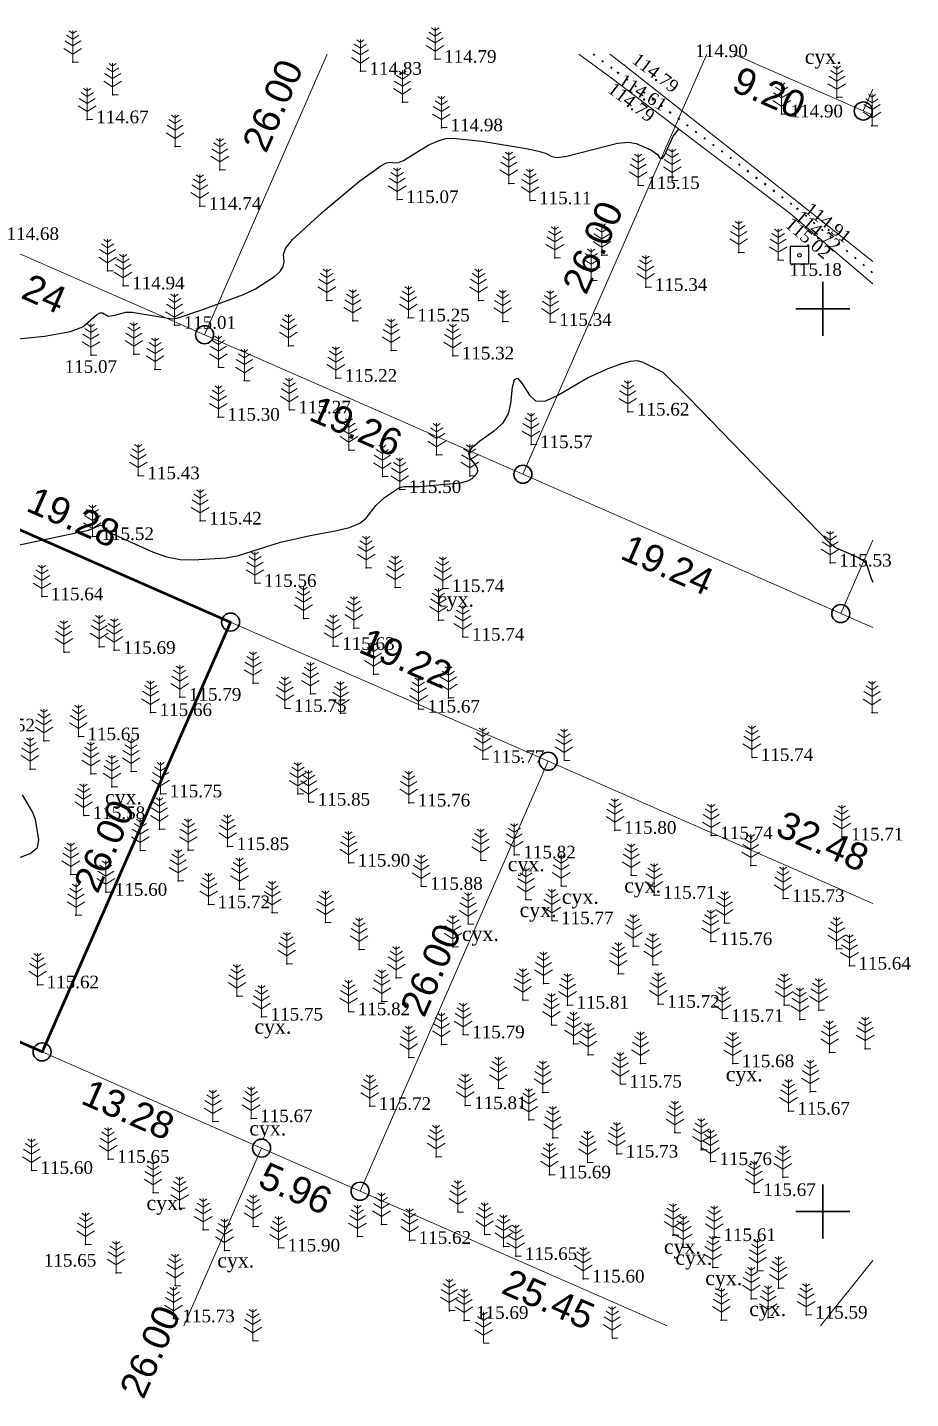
# Model space of a CAD drawing. Header units: millimetres. Extents: x 5405515.5 to 5405604.9, y 5524989.6 to 5525065.6.
# Drawn here: x 5405555.9 to 5405604.9, y 5524989.6 to 5525065.6 of the extents above; entities that cross this region are included whole.
import ezdxf
from ezdxf.enums import TextEntityAlignment as Align

# ---------------------------------------------------------------- set-up
doc = ezdxf.new("R2010")
doc.units = ezdxf.units.MM
doc.linetypes.add('HIDDEN', pattern=[0.5, 0, -0.5])
for name, color, linetype, lineweight in [('11900000', 1, 'Continuous', 30), ('рельеф', 7, 'Continuous', 0), ('ТОЧКИ', 7, 'Continuous', 30)]:
    doc.layers.add(name, color=color, linetype=linetype, lineweight=lineweight)
for name, color, linetype in [('SC007', 7, 'Continuous'), ('горизонтали', 42, 'Continuous'), ('Ділянки_Межі', 10, 'Continuous'), ('надписи', 7, 'Continuous'), ('отметки', 7, 'Continuous'), ('промеры', 185, 'Continuous'), ('Растительность', 7, 'Continuous')]:
    doc.layers.add(name, color=color, linetype=linetype)
doc.styles.get("Standard").update_dxf_attribs({"font": 'arial.ttf'})
doc.styles.add('times', font='times.ttf')
doc.linetypes.add('канава 0', pattern='A,0.9,0,["|",Standard,S=0.25,R=0,X=0,Y=0],0.1', length=1)

# ---------------------------------------------------------------- blocks, each defined once
blk = doc.blocks.new('SYMBOL902')
at = {"layer": 'SC007'}
blk.add_lwpolyline([(-1.25, -1.25), (-1.25, 1.25), (1.25, 1.25), (1.25, -1.25)], close=True, dxfattribs=at)
blk.add_circle((0, 0), 0.25, dxfattribs=at)
blk = doc.blocks.new('A$C51FE15A3')
at = {"layer": 'Растительность', "color": 94, "lineweight": 0}
for points in [[(-0.201, 1.726), (0, 1.584), (0.201, 1.726)], [(0, 1.75), (0, 0), (0.319, 0)], [(-0.447, 1.172), (0, 0.895), (0.447, 1.172)], [(-0.343, 1.489), (0, 1.267), (0.343, 1.489)], [(-0.493, 0.753), (0, 0.444), (0.493, 0.753)]]:
    blk.add_lwpolyline(points, dxfattribs=at)

msp = doc.modelspace()

# ---------------------------------------------------------------- linework, layer by layer
at = {"layer": '11900000', "color": 7}
for points in [[(5405600, 5525048.5, 0), (5405600, 5525051.5, 0)], [(5405600, 5525048.5, 0), (5405600, 5525051.5, 0)], [(5405598.5, 5525050, 0), (5405601.5, 5525050, 0)], [(5405598.5, 5525050, 0), (5405601.5, 5525050, 0)], [(5405600, 5524998.5, 0), (5405600, 5525001.5, 0)], [(5405600, 5524998.5, 0), (5405600, 5525001.5, 0)], [(5405598.5, 5525000, 0), (5405601.5, 5525000, 0)], [(5405598.5, 5525000, 0), (5405601.5, 5525000, 0)]]:
    msp.add_polyline3d(points, dxfattribs=at)
at = {"layer": 'горизонтали', "color": 32}
for points in [[(5405554.647, 5525048.262, 115), (5405556.857, 5525048.492, 115), (5405558.307, 5525048.742, 115), (5405558.997, 5525049.012, 115), (5405559.737, 5525049.672, 115), (5405559.947, 5525049.782, 115), (5405560.087, 5525049.772, 115), (5405560.387, 5525049.602, 115), (5405560.757, 5525049.652, 115), (5405561.367, 5525049.812, 115), (5405561.717, 5525049.812, 115), (5405563.937, 5525049.452, 115), (5405564.217, 5525049.492, 115), (5405565.587, 5525049.942, 115), (5405567.887, 5525050.792, 115), (5405568.557, 5525051.102, 115), (5405569.607, 5525051.792, 115), (5405569.917, 5525052.062, 115), (5405570.097, 5525052.342, 115), (5405570.147, 5525052.612, 115), (5405570.117, 5525053.012, 115), (5405570.227, 5525053.352, 115), (5405570.607, 5525053.842, 115), (5405572.427, 5525055.492, 115), (5405574.327, 5525057.082, 115), (5405575.497, 5525057.922, 115), (5405575.827, 5525058.092, 115), (5405576.037, 5525058.122, 115), (5405576.277, 5525058.082, 115), (5405576.477, 5525058.102, 115), (5405576.767, 5525058.212, 115), (5405578.137, 5525059.062, 115), (5405578.737, 5525059.332, 115), (5405579.107, 5525059.432, 115), (5405579.497, 5525059.462, 115), (5405581.107, 5525059.282, 115), (5405583.677, 5525058.862, 115), (5405584.317, 5525058.722, 115), (5405584.667, 5525058.602, 115), (5405584.977, 5525058.442, 115), (5405585.287, 5525058.382, 115), (5405585.817, 5525058.452, 115), (5405588.627, 5525059.182, 115), (5405589.227, 5525059.232, 115), (5405589.657, 5525059.152, 115), (5405590.477, 5525058.802, 115), (5405590.837, 5525058.542, 115), (5405590.977, 5525058.352, 115), (5405591.097, 5525058.322, 115), (5405591.237, 5525058.492, 115), (5405591.717, 5525059.562, 115), (5405592.014, 5525059.96, 113.39)], [(5405554.767, 5525036.782, 115.5), (5405559.307, 5525037.742, 115.5), (5405559.967, 5525038.012, 115.5), (5405560.087, 5525037.982, 115.5), (5405560.597, 5525037.562, 115.5), (5405562.857, 5525036.542, 115.5), (5405563.627, 5525036.272, 115.5), (5405564.377, 5525036.122, 115.5), (5405565.117, 5525036.092, 115.5), (5405566.927, 5525036.202, 115.5), (5405567.617, 5525036.332, 115.5), (5405569.937, 5525037.072, 115.5), (5405571.597, 5525037.452, 115.5), (5405572.977, 5525037.702, 115.5), (5405573.777, 5525037.892, 115.5), (5405574.347, 5525038.132, 115.5), (5405574.687, 5525038.402, 115.5), (5405575.237, 5525039.112, 115.5), (5405575.707, 5525039.542, 115.5), (5405576.547, 5525040.102, 115.5), (5405576.797, 5525040.162, 115.5), (5405577.647, 5525040.162, 115.5), (5405579.907, 5525040.372, 115.5), (5405580.327, 5525040.482, 115.5), (5405580.567, 5525040.612, 115.5), (5405580.797, 5525040.832, 115.5), (5405580.887, 5525040.992, 115.5), (5405580.867, 5525041.182, 115.5), (5405580.737, 5525041.402, 115.5), (5405580.447, 5525041.742, 115.5), (5405580.387, 5525042.002, 115.5), (5405580.567, 5525042.312, 115.5), (5405580.987, 5525042.682, 115.5), (5405581.807, 5525043.262, 115.5), (5405582.277, 5525043.692, 115.5), (5405582.577, 5525044.192, 115.5), (5405582.717, 5525044.752, 115.5), (5405582.807, 5525045.662, 115.5), (5405582.907, 5525046.082, 115.5), (5405583.077, 5525046.162, 115.5), (5405583.317, 5525045.892, 115.5), (5405583.737, 5525045.212, 115.5), (5405584.087, 5525044.912, 115.5), (5405584.587, 5525044.892, 115.5), (5405585.217, 5525045.172, 115.5), (5405586.957, 5525046.172, 115.5), (5405588.107, 5525046.702, 115.5), (5405588.867, 5525046.982, 115.5), (5405589.337, 5525047.112, 115.5), (5405589.717, 5525047.142, 115.5), (5405590.027, 5525047.052, 115.5), (5405591.137, 5525046.492, 115.5), (5405592.597, 5525045.062, 115.5), (5405600.367, 5525037.042, 115.5), (5405600.747, 5525036.762, 115.5), (5405601.977, 5525036.232, 115.5), (5405602.227, 5525036.082, 115.5), (5405602.417, 5525035.852, 115.5), (5405602.677, 5525035.062, 115.5), (5405602.777, 5525034.857, 115.5)], [(5405555.377, 5525019.582, 115.5), (5405556.077, 5525019.832, 115.5), (5405556.467, 5525020.172, 115.5), (5405556.557, 5525020.592, 115.5), (5405556.357, 5525021.722, 115.5), (5405556.207, 5525022.142, 115.5), (5405555.647, 5525023.082, 115.5)]]:
    msp.add_polyline3d(points, dxfattribs=at)
at = {"layer": 'Ділянки_Межі', "lineweight": 0}
for points in [[(5405572.537, 5525064.104), (5405565.733, 5525048.564), (5405548.11, 5525056.279)], [(5405593.581, 5525064.104), (5405583.377, 5525040.839), (5405565.733, 5525048.564)], [(5405565.733, 5525048.564), (5405572.537, 5525064.104)], [(5405583.377, 5525040.839), (5405593.581, 5525064.104)], [(5405602.777, 5525062.178), (5405602.244, 5525060.961), (5405595.065, 5525064.104)], [(5405595.065, 5525064.104), (5405602.244, 5525060.961), (5405602.777, 5525060.728)], [(5405602.244, 5525060.961), (5405602.777, 5525062.178)], [(5405602.777, 5525060.728), (5405602.244, 5525060.961)], [(5405602.777, 5525037.183), (5405601, 5525033.124), (5405583.377, 5525040.839)], [(5405601, 5525033.124), (5405602.777, 5525037.183)], [(5405602.777, 5525032.346), (5405601, 5525033.124)], [(5405574.353, 5525001.124), (5405584.781, 5525024.941), (5405602.777, 5525017.063)], [(5405543.575, 5524993.672), (5405551.263, 5525011.233), (5405556.73, 5525008.84), (5405568.897, 5525003.513), (5405564.588, 5524993.672)], [(5405564.588, 5524993.672), (5405568.897, 5525003.513), (5405574.353, 5525001.124), (5405591.375, 5524993.672)], [(5405591.375, 5524993.672), (5405574.353, 5525001.124)], [(5405602.777, 5524997.278), (5405599.881, 5524993.672)]]:
    msp.add_lwpolyline(points, dxfattribs=at)
at = {"layer": 'Ділянки_Межі', "lineweight": 50}
msp.add_lwpolyline([(5405539.087, 5525016.564), (5405549.514, 5525040.382), (5405567.174, 5525032.65), (5405556.73, 5525008.84), (5405551.263, 5525011.233)], close=True, dxfattribs=at)
at = {"layer": 'Ділянки_Межі', "lineweight": 0}
msp.add_lwpolyline([(5405556.73, 5525008.84), (5405567.174, 5525032.65), (5405584.781, 5525024.941), (5405574.353, 5525001.124), (5405568.897, 5525003.513)], close=True, dxfattribs=at)
at = {"layer": 'отметки', "color": 7}
for p in [(5405578.513, 5525063.834, 114.794), (5405558.43, 5525063.665, 114.585), (5405574.373, 5525063.168, 114.825), (5405588.63, 5525063.085, 114.605), (5405589.003, 5525063.494, 114.789), (5405588.264, 5525062.797, 114.789), (5405560.644, 5525061.857, 114.596), (5405600.781, 5525061.715, 114.781), (5405576.704, 5525061.446, 114.872), (5405597.713, 5525060.808, 114.904), (5405559.229, 5525060.485, 114.67), (5405578.865, 5525060.036, 114.981), (5405602.728, 5525060.13, 114.77), (5405564.107, 5525058.997, 114.785), (5405566.578, 5525057.697, 114.815), (5405591.658, 5525057.112, 115.084), (5405582.596, 5525056.947, 115.096), (5405589.771, 5525056.843, 115.154), (5405565.476, 5525055.692, 114.743), (5405576.406, 5525056.062, 115.074), (5405583.774, 5525055.995, 115.106), (5405598.564, 5525055.539, 114.723), (5405598.683, 5525055.867, 114.912), (5405598.195, 5525055.284, 115.018), (5405585.147, 5525052.819, 115.298), (5405587.755, 5525052.98, 115.244), (5405595.338, 5525053.115, 115.16), (5405597.527, 5525052.713, 115.137), (5405560.358, 5525052.108, 114.939), (5405561.223, 5525051.284, 114.945), (5405587.175, 5525051.585, 115.32), (5405590.196, 5525051.196, 115.338), (5405572.515, 5525050.471, 115.128), (5405580.916, 5525050.469, 115.288), (5405577.027, 5525049.505, 115.253), (5405564.074, 5525049.095, 115.013), (5405573.948, 5525049.334, 115.238), (5405582.266, 5525049.305, 115.452), (5405584.897, 5525049.257, 115.337), (5405570.384, 5525047.952, 115.165), (5405559.443, 5525047.433, 115.067), (5405561.819, 5525047.49, 115.094), (5405576.078, 5525047.692, 115.292), (5405579.49, 5525047.401, 115.315), (5405562.986, 5525046.635, 115.096), (5405566.499, 5525046.764, 115.088), (5405567.938, 5525046.023, 115.163), (5405573.005, 5525046.164, 115.225), (5405570.435, 5525044.406, 115.266), (5405589.2, 5525044.292, 115.623), (5405566.497, 5525044.008, 115.301), (5405573.742, 5525042.177, 115.383), (5405578.599, 5525041.923, 115.469), (5405583.829, 5525042.487, 115.571), (5405562.064, 5525040.762, 115.43), (5405575.589, 5525040.721, 115.474), (5405580.43, 5525040.753, 115.485), (5405576.556, 5525039.999, 115.503), (5405565.494, 5525038.254, 115.416), (5405559.522, 5525037.395, 115.517), (5405600.413, 5525035.929, 115.529), (5405574.696, 5525035.659, 115.564), (5405568.533, 5525034.804, 115.556), (5405576.301, 5525034.57, 115.575), (5405578.942, 5525034.517, 115.738), (5405556.718, 5525034.059, 115.644), (5405571.226, 5525032.855, 115.599), (5405578.707, 5525032.762, 115.65), (5405574.007, 5525032.318, 115.539), (5405559.89, 5525031.278, 115.667), (5405572.863, 5525031.311, 115.632), (5405580.056, 5525031.825, 115.742), (5405557.946, 5525030.985, 115.634), (5405560.725, 5525031.093, 115.687), (5405575.105, 5525029.761, 115.629), (5405568.436, 5525029.274, 115.75), (5405564.367, 5525028.496, 115.786), (5405571.601, 5525028.67, 115.668), (5405579.256, 5525028.455, 115.709), (5405562.744, 5525027.647, 115.664), (5405570.196, 5525027.873, 115.748), (5405573.272, 5525027.604, 115.729), (5405577.595, 5525027.836, 115.668), (5405602.73, 5525027.637, 115.692), (5405556.831, 5525026.066, 115.544), (5405558.743, 5525026.307, 115.65), (5405583.317, 5525025.105, 115.808), (5405596.102, 5525025.157, 115.737), (5405556.064, 5525024.505, 115.54), (5405561.663, 5525024.374, 115.647), (5405581.166, 5525025.054, 115.767), (5405559.429, 5525024.242, 115.597), (5405560.604, 5525023.517, 115.559), (5405563.3, 5525023.144, 115.745), (5405570.913, 5525023.137, 115.838), (5405571.507, 5525022.685, 115.848), (5405577.05, 5525022.639, 115.758), (5405559.036, 5525021.939, 115.58), (5405563.231, 5525021.185, 115.711), (5405588.482, 5525021.123, 115.798), (5405593.819, 5525020.826, 115.736), (5405601.063, 5525020.754, 115.712), (5405562.177, 5525019.999, 115.757), (5405564.829, 5525020.008, 115.682), (5405567.012, 5525020.219, 115.855), (5405573.726, 5525019.31, 115.904), (5405581.043, 5525019.459, 115.776), (5405582.904, 5525019.758, 115.821), (5405596.007, 5525019.171, 115.837), (5405558.317, 5525018.673, 115.544), (5405564.273, 5525018.314, 115.672), (5405589.381, 5525018.623, 115.701), (5405560.26, 5525017.691, 115.598), (5405567.674, 5525017.856, 115.763), (5405577.745, 5525018.02, 115.884), (5405585.506, 5525018.035, 115.821), (5405590.65, 5525017.53, 115.713), (5405565.958, 5525017.003, 115.719), (5405583.55, 5525017.278, 115.785), (5405597.804, 5525017.346, 115.726), (5405558.607, 5525016.409, 115.552), (5405569.486, 5525016.556, 115.768), (5405572.43, 5525016.014, 115.831), (5405584.996, 5525016.115, 115.771), (5405594.553, 5525015.986, 115.71), (5405580.345, 5525015.927, 115.861), (5405574.305, 5525014.51, 115.843), (5405579.499, 5525014.661, 115.886), (5405589.5, 5525014.706, 115.797), (5405593.795, 5525014.958, 115.76), (5405600.769, 5525014.556, 115.639), (5405570.288, 5525013.722, 115.782), (5405576.361, 5525012.941, 115.859), (5405588.667, 5525013.16, 115.706), (5405590.579, 5525013.659, 115.748), (5405601.478, 5525013.602, 115.637), (5405556.48, 5525012.565, 115.621), (5405584.523, 5525012.639, 115.882), (5405567.536, 5525011.927, 115.684), (5405575.558, 5525011.645, 115.82), (5405583.368, 5525011.719, 115.813), (5405585.849, 5525011.438, 115.813), (5405590.88, 5525011.49, 115.721), (5405597.861, 5525011.431, 115.603), (5405568.895, 5525010.78, 115.747), (5405573.723, 5525011.074, 115.821), (5405594.427, 5525010.708, 115.709), (5405599.783, 5525011.161, 115.649), (5405584.964, 5525010.337, 115.802), (5405598.726, 5525010.64, 115.657), (5405578.864, 5525009.252, 115.798), (5405580.071, 5525009.798, 115.787), (5405586.186, 5525009.294, 115.831), (5405577.049, 5525008.531, 115.806), (5405586.991, 5525008.682, 115.846), (5405600.377, 5525008.811, 115.623), (5405602.351, 5525009.02, 115.563), (5405589.9, 5525008.208, 115.765), (5405595.011, 5525008.193, 115.684), (5405588.783, 5525007.064, 115.751), (5405582.019, 5525006.821, 115.833), (5405584.49, 5525006.59, 115.829), (5405599.31, 5525006.638, 115.662), (5405574.887, 5525005.829, 115.716), (5405580.177, 5525005.87, 115.805), (5405598.097, 5525005.567, 115.673), (5405566.197, 5525004.978, 115.678), (5405568.32, 5525005.149, 115.665), (5405583.71, 5525005.078, 115.804), (5405585.04, 5525004.078, 115.78), (5405591.81, 5525004.368, 115.759), (5405588.581, 5525003.191, 115.73), (5405593.267, 5525003.409, 115.775), (5405560.389, 5525002.901, 115.651), (5405578.572, 5525003.036, 115.704), (5405586.965, 5525002.711, 115.739), (5405593.779, 5525002.772, 115.761), (5405556.143, 5525002.283, 115.597), (5405584.85, 5525002.037, 115.695), (5405597.788, 5525001.906, 115.609), (5405562.879, 5525001.046, 115.708), (5405596.204, 5525001.058, 115.668), (5405564.348, 5525000.185, 115.724), (5405575.54, 5524999.277, 115.652), (5405579.768, 5524999.974, 115.666), (5405565.664, 5524998.985, 115.817), (5405568.433, 5524999.17, 115.747), (5405574.211, 5524998.616, 115.766), (5405581.265, 5524998.736, 115.687), (5405591.698, 5524998.69, 115.641), (5405593.995, 5524998.565, 115.605), (5405559.141, 5524998.181, 115.65), (5405566.837, 5524997.845, 115.808), (5405569.839, 5524997.986, 115.898), (5405577.102, 5524998.407, 115.624), (5405582.307, 5524998.06, 115.689), (5405592.265, 5524997.999, 115.662), (5405582.985, 5524997.518, 115.646), (5405560.831, 5524996.597, 115.694), (5405586.717, 5524996.271, 115.605), (5405593.906, 5524996.891, 115.554), (5405596.391, 5524996.714, 115.583), (5405564.101, 5524995.896, 115.733), (5405597.544, 5524995.748, 115.548), (5405596.037, 5524995.171, 115.513), (5405564.006, 5524994.065, 115.729), (5405579.304, 5524994.507, 115.669), (5405580.118, 5524993.964, 115.69), (5405594.375, 5524993.976, 115.562), (5405596.977, 5524994.128, 115.54), (5405599.078, 5524994.27, 115.587)]:
    msp.add_point(p, dxfattribs=at)
at = {"layer": 'рельеф', "color": 7, "linetype": 'канава 0'}
for points, elevation in [([(5405586.483, 5525064.104), (5405588.264, 5525062.797), (5405598.195, 5525055.284), (5405602.777, 5525051.386)], 113.39), ([(5405602.777, 5525052.632), (5405598.683, 5525055.867), (5405589, 5525063.5), (5405588.194, 5525064.104)], 113.66)]:
    msp.add_lwpolyline(points, dxfattribs=dict(at, elevation=elevation))
at = {"layer": 'рельеф', "color": 7, "linetype": 'HIDDEN', "lineweight": 40, "elevation": 113.4}
msp.add_lwpolyline([(5405587.267, 5525064.104), (5405588.62, 5525063.09), (5405598.56, 5525055.58), (5405602.777, 5525051.99)], dxfattribs=at)
at = {"layer": 'ТОЧКИ'}
for centre in [(5405602.244, 5525060.961, 107.24), (5405565.733, 5525048.564), (5405583.377, 5525040.839), (5405601, 5525033.124), (5405567.174, 5525032.65, 107.24), (5405584.781, 5525024.941), (5405556.73, 5525008.84, 107.24), (5405568.897, 5525003.513, 107.24), (5405574.353, 5525001.124, 107.24)]:
    msp.add_circle(centre, 0.5, dxfattribs=at)

# ---------------------------------------------------------------- block references
at = {"layer": 'отметки', "color": 7, "xscale": 0.400000000372529, "yscale": 0.400000000372529, "zscale": 0.400000000372529}
msp.add_blockref('SYMBOL902', (5405598.71, 5525052.97, 115.18), dxfattribs=at)
at = {"layer": 'Растительность', "color": 7}
for p in [(5405558.43, 5525063.67, 114.58), (5405578.51, 5525063.84, 114.79), (5405574.37, 5525063.17, 114.83), (5405560.64, 5525061.86, 114.6), (5405576.7, 5525061.45, 114.87), (5405600.78, 5525061.72, 114.78), (5405597.72, 5525060.79, 114.9), (5405559.23, 5525060.49, 114.67), (5405578.86, 5525060.04, 114.98), (5405602.73, 5525060.14, 114.77), (5405564.1, 5525059, 114.79), (5405566.58, 5525057.7, 114.82), (5405582.6, 5525056.95, 115.1), (5405589.77, 5525056.84, 115.15), (5405591.66, 5525057.11, 115.08), (5405576.41, 5525056.06, 115.07), (5405565.47, 5525055.69, 114.74), (5405583.77, 5525056, 115.11), (5405587.76, 5525052.98, 115.24), (5405595.34, 5525053.12, 115.16), (5405585.15, 5525052.82, 115.3), (5405597.53, 5525052.69, 115.14), (5405560.36, 5525052.11, 114.94), (5405587.17, 5525051.58, 115.32), (5405561.22, 5525051.28, 114.94), (5405590.19, 5525051.2, 115.34), (5405572.51, 5525050.47, 115.13), (5405580.92, 5525050.47, 115.29), (5405573.95, 5525049.33, 115.24), (5405577.03, 5525049.5, 115.25), (5405582.26, 5525049.3, 115.45), (5405584.9, 5525049.26, 115.34), (5405564.07, 5525049.09, 115.01), (5405570.38, 5525047.95, 115.16), (5405576.08, 5525047.69, 115.29), (5405559.44, 5525047.43, 115.07), (5405561.82, 5525047.49, 115.09), (5405579.49, 5525047.4, 115.32), (5405562.99, 5525046.64, 115.1), (5405566.5, 5525046.76, 115.09), (5405573.01, 5525046.16, 115.22), (5405567.94, 5525046.02, 115.16), (5405566.5, 5525044.01, 115.3), (5405570.43, 5525044.41, 115.27), (5405589.19, 5525044.29, 115.62), (5405583.83, 5525042.48, 115.57), (5405573.74, 5525042.18, 115.38), (5405578.6, 5525041.92, 115.47), (5405562.06, 5525040.76, 115.43), (5405575.59, 5525040.72, 115.47), (5405580.43, 5525040.75, 115.49), (5405576.55, 5525040, 115.5), (5405565.49, 5525038.25, 115.42), (5405559.52, 5525037.39, 115.52), (5405574.69, 5525035.66, 115.56), (5405600.41, 5525035.93, 115.53), (5405568.53, 5525034.8, 115.56), (5405556.72, 5525034.06, 115.64), (5405576.3, 5525034.57, 115.57), (5405578.94, 5525034.51, 115.74), (5405571.22, 5525032.85, 115.6), (5405578.7, 5525032.76, 115.65), (5405574.01, 5525032.32, 115.54), (5405580.05, 5525031.82, 115.74), (5405557.94, 5525030.98, 115.63), (5405559.89, 5525031.28, 115.67), (5405560.72, 5525031.09, 115.69), (5405572.86, 5525031.31, 115.63), (5405575.1, 5525029.76, 115.63), (5405568.42, 5525029.26, 115.75), (5405571.6, 5525028.67, 115.67), (5405564.36, 5525028.49, 115.79), (5405579.25, 5525028.45, 115.71), (5405562.74, 5525027.65, 115.66), (5405570.19, 5525027.87, 115.75), (5405573.27, 5525027.6, 115.73), (5405577.59, 5525027.83, 115.67), (5405602.73, 5525027.63, 115.69), (5405556.83, 5525026.07, 115.54), (5405558.74, 5525026.31, 115.65), (5405581.16, 5525025.05, 115.77), (5405585.66, 5525024.98, 114.13), (5405596.07, 5525025.15, 115.74), (5405556.06, 5525024.5, 115.54), (5405559.43, 5525024.24, 115.6), (5405561.66, 5525024.37, 115.65), (5405560.6, 5525023.52, 115.56), (5405563.3, 5525023.14, 115.75), (5405570.91, 5525023.13, 115.84), (5405571.5, 5525022.68, 115.85), (5405577.05, 5525022.64, 115.76), (5405559.03, 5525021.94, 115.58), (5405563.23, 5525021.18, 115.71), (5405588.48, 5525021.12, 115.8), (5405593.82, 5525020.82, 115.74), (5405601.06, 5525020.75, 115.71), (5405562.17, 5525020, 115.76), (5405564.83, 5525020.01, 115.68), (5405567.01, 5525020.22, 115.85), (5405582.9, 5525019.75, 115.82), (5405573.72, 5525019.31, 115.9), (5405581.04, 5525019.45, 115.78), (5405596.01, 5525019.16, 115.84), (5405558.32, 5525018.67, 115.54), (5405564.27, 5525018.31, 115.67), (5405585.5, 5525018.03, 115.82), (5405589.38, 5525018.62, 115.7), (5405560.26, 5525017.69, 115.6), (5405567.67, 5525017.85, 115.76), (5405577.74, 5525018.01, 115.88), (5405583.55, 5525017.27, 115.78), (5405590.65, 5525017.53, 115.71), (5405597.8, 5525017.34, 115.73), (5405565.96, 5525017, 115.72), (5405569.48, 5525016.55, 115.77), (5405558.61, 5525016.41, 115.55), (5405572.43, 5525016.01, 115.83), (5405580.34, 5525015.92, 115.86), (5405584.99, 5525016.11, 115.77), (5405594.55, 5525015.98, 115.71), (5405574.3, 5525014.51, 115.84), (5405579.5, 5525014.66, 115.89), (5405589.5, 5525014.7, 115.8), (5405593.79, 5525014.95, 115.76), (5405600.77, 5525014.55, 115.64), (5405570.29, 5525013.72, 115.78), (5405590.58, 5525013.66, 115.75), (5405601.48, 5525013.6, 115.64), (5405576.36, 5525012.94, 115.86), (5405588.67, 5525013.16, 115.71), (5405556.48, 5525012.56, 115.62), (5405584.52, 5525012.63, 115.88), (5405567.53, 5525011.93, 115.68), (5405575.56, 5525011.64, 115.82), (5405583.37, 5525011.71, 115.81), (5405585.85, 5525011.43, 115.81), (5405590.88, 5525011.49, 115.72), (5405597.86, 5525011.43, 115.6), (5405568.89, 5525010.78, 115.75), (5405573.72, 5525011.07, 115.82), (5405594.43, 5525010.7, 115.71), (5405598.73, 5525010.64, 115.66), (5405599.78, 5525011.16, 115.65), (5405580.07, 5525009.79, 115.79), (5405584.96, 5525010.33, 115.8), (5405578.86, 5525009.25, 115.8), (5405586.18, 5525009.29, 115.83), (5405602.35, 5525009.02, 115.56), (5405577.05, 5525008.53, 115.81), (5405586.99, 5525008.68, 115.85), (5405589.9, 5525008.2, 115.76), (5405595.01, 5525008.19, 115.68), (5405600.38, 5525008.81, 115.62), (5405582.02, 5525006.82, 115.83), (5405588.78, 5525007.06, 115.75), (5405599.31, 5525006.64, 115.66), (5405584.49, 5525006.59, 115.83), (5405568.32, 5525005.15, 115.67), (5405574.89, 5525005.83, 115.72), (5405580.18, 5525005.87, 115.81), (5405598.1, 5525005.56, 115.67), (5405566.2, 5525004.98, 115.68), (5405583.71, 5525005.07, 115.8), (5405591.81, 5525004.36, 115.76), (5405585.04, 5525004.08, 115.78), (5405560.39, 5525002.9, 115.65), (5405578.57, 5525003.03, 115.7), (5405588.58, 5525003.19, 115.73), (5405593.27, 5525003.41, 115.78), (5405556.14, 5525002.28, 115.6), (5405586.96, 5525002.71, 115.74), (5405593.78, 5525002.77, 115.76), (5405584.85, 5525002.04, 115.7), (5405597.79, 5525001.9, 115.61), (5405562.88, 5525001.04, 115.71), (5405596.2, 5525001.06, 115.67), (5405564.35, 5525000.18, 115.72), (5405579.77, 5524999.97, 115.67), (5405568.43, 5524999.17, 115.75), (5405575.54, 5524999.28, 115.65), (5405565.66, 5524998.98, 115.82), (5405574.21, 5524998.61, 115.77), (5405577.1, 5524998.41, 115.62), (5405581.26, 5524998.73, 115.69), (5405591.7, 5524998.69, 115.64), (5405593.99, 5524998.56, 115.61), (5405559.14, 5524998.18, 115.65), (5405566.84, 5524997.84, 115.81), (5405569.84, 5524997.98, 115.9), (5405582.31, 5524998.06, 115.69), (5405582.98, 5524997.52, 115.65), (5405592.26, 5524998, 115.66), (5405593.91, 5524996.89, 115.55), (5405560.83, 5524996.6, 115.69), (5405586.72, 5524996.27, 115.6), (5405596.39, 5524996.71, 115.58), (5405564.1, 5524995.89, 115.73), (5405597.54, 5524995.75, 115.55), (5405579.3, 5524994.51, 115.67), (5405596.04, 5524995.17, 115.51), (5405564.01, 5524994.06, 115.73), (5405580.12, 5524993.96, 115.69), (5405594.38, 5524993.98, 115.56), (5405596.98, 5524994.13, 115.54), (5405599.08, 5524994.27, 115.59), (5405588.33, 5524992.99, 115.55), (5405568.41, 5524992.84, 115.7), (5405581.2, 5524992.7, 115.69)]:
    msp.add_blockref('A$C51FE15A3', p, dxfattribs=at)

# ---------------------------------------------------------------- texts
at = {"layer": 'надписи', "color": 7, "style": 'times'}
for p in [(5405599.002, 5525064.371, 111.861), (5405578.619, 5525034.307, 111.861), (5405560.218, 5525023.358, 111.861), (5405582.539, 5525019.65, 111.861), (5405585.54, 5525017.845, 111.861), (5405588.995, 5525018.464, 111.861), (5405583.198, 5525017.112, 111.861), (5405580, 5525015.788, 111.861), (5405568.499, 5525010.652, 111.861), (5405594.625, 5525008.014, 111.861), (5405568.214, 5525005.011, 111.861), (5405562.514, 5525000.877, 111.861), (5405591.198, 5524998.459, 111.861), (5405566.441, 5524997.697, 111.861), (5405591.83, 5524997.848, 111.861), (5405593.488, 5524996.72, 111.861), (5405595.925, 5524995.008, 111.861)]:
    msp.add_text('сух.', height=0.8, dxfattribs=at).set_placement(p, align=Align.TOP_LEFT)
at = {"layer": 'отметки', "color": 7, "style": 'times'}
for s, p in [('114.90', (5405592.931, 5525064.644, 114.896)), ('114.79', (5405579.013, 5525064.334, 114.794)), ('114.83', (5405574.873, 5525063.668, 114.825)), ('114.67', (5405559.729, 5525060.985, 114.67)), ('114.90', (5405598.213, 5525061.308, 114.904)), ('114.98', (5405579.365, 5525060.536, 114.981)), ('115.15', (5405590.271, 5525057.343, 115.154)), ('115.07', (5405576.906, 5525056.562, 115.074)), ('115.11', (5405584.274, 5525056.495, 115.106)), ('114.74', (5405565.976, 5525056.192, 114.743)), ('114.68', (5405554.759, 5525054.515, 114.683)), ('115.18', (5405598.152, 5525052.531, 115.18)), ('115.18', (5405598.152, 5525052.531, 115.184)), ('114.94', (5405561.723, 5525051.784, 114.945)), ('115.34', (5405590.696, 5525051.696, 115.338)), ('115.01', (5405564.574, 5525049.595, 115.013)), ('115.25', (5405577.527, 5525050.005, 115.253)), ('115.34', (5405585.397, 5525049.757, 115.337)), ('115.32', (5405579.99, 5525047.901, 115.315)), ('115.07', (5405557.978, 5525047.157, 115.067)), ('115.22', (5405573.505, 5525046.664, 115.225)), ('115.27', (5405570.935, 5525044.906, 115.266)), ('115.30', (5405566.997, 5525044.508, 115.301)), ('115.62', (5405589.7, 5525044.792, 115.623)), ('115.57', (5405584.329, 5525042.987, 115.571)), ('115.43', (5405562.564, 5525041.262, 115.43)), ('115.50', (5405577.056, 5525040.499, 115.503)), ('115.42', (5405565.994, 5525038.754, 115.416)), ('115.52', (5405560.022, 5525037.895, 115.517)), ('115.53', (5405600.913, 5525036.429, 115.529)), ('115.56', (5405569.033, 5525035.304, 115.556)), ('115.74', (5405579.442, 5525035.017, 115.738)), ('115.64', (5405557.218, 5525034.559, 115.644)), ('115.74', (5405580.556, 5525032.325, 115.742)), ('115.69', (5405561.225, 5525031.593, 115.687)), ('115.63', (5405573.363, 5525031.811, 115.632)), ('115.79', (5405564.867, 5525028.996, 115.786)), ('115.66', (5405563.244, 5525028.147, 115.664)), ('115.75', (5405570.696, 5525028.373, 115.748)), ('115.67', (5405578.095, 5525028.336, 115.668)), ('115.52', (5405553.425, 5525027.293, 115.517)), ('115.65', (5405559.243, 5525026.807, 115.65)), ('115.77', (5405581.666, 5525025.554, 115.767)), ('115.74', (5405596.566, 5525025.66, 115.737)), ('115.75', (5405563.8, 5525023.644, 115.745)), ('115.85', (5405572.007, 5525023.185, 115.848)), ('115.76', (5405577.55, 5525023.139, 115.758)), ('115.58', (5405559.536, 5525022.439, 115.58)), ('115.80', (5405588.982, 5525021.623, 115.798)), ('115.74', (5405594.319, 5525021.326, 115.736)), ('115.85', (5405567.512, 5525020.719, 115.855)), ('115.71', (5405601.563, 5525021.254, 115.712)), ('115.90', (5405574.226, 5525019.81, 115.904)), ('115.82', (5405583.404, 5525020.258, 115.821)), ('115.88', (5405578.245, 5525018.52, 115.884)), ('115.60', (5405560.76, 5525018.191, 115.598)), ('115.72', (5405566.458, 5525017.503, 115.719)), ('115.71', (5405591.15, 5525018.03, 115.713)), ('115.73', (5405598.304, 5525017.846, 115.726)), ('115.77', (5405585.496, 5525016.615, 115.771)), ('115.76', (5405594.295, 5525015.458, 115.76)), ('115.64', (5405601.978, 5525014.102, 115.637)), ('115.62', (5405556.98, 5525013.065, 115.621)), ('115.82', (5405574.223, 5525011.574, 115.821)), ('115.81', (5405586.349, 5525011.938, 115.813)), ('115.72', (5405591.38, 5525011.99, 115.721)), ('115.75', (5405569.395, 5525011.28, 115.747)), ('115.71', (5405594.927, 5525011.208, 115.709)), ('115.79', (5405580.571, 5525010.298, 115.787)), ('115.68', (5405595.511, 5525008.693, 115.684)), ('115.75', (5405589.283, 5525007.564, 115.751)), ('115.72', (5405575.387, 5525006.329, 115.716)), ('115.81', (5405580.677, 5525006.37, 115.805)), ('115.67', (5405568.82, 5525005.649, 115.665)), ('115.67', (5405598.597, 5525006.067, 115.673)), ('115.65', (5405560.889, 5525003.401, 115.651)), ('115.73', (5405589.081, 5525003.691, 115.73)), ('115.76', (5405594.279, 5525003.272, 115.761)), ('115.60', (5405556.643, 5525002.783, 115.597)), ('115.69', (5405585.35, 5525002.537, 115.695)), ('115.67', (5405596.704, 5525001.558, 115.668)), ('115.62', (5405577.602, 5524998.907, 115.624)), ('115.61', (5405594.495, 5524999.065, 115.605)), ('115.90', (5405570.339, 5524998.486, 115.898)), ('115.65', (5405583.485, 5524998.018, 115.646)), ('115.65', (5405556.828, 5524997.649, 115.65)), ('115.60', (5405587.217, 5524996.771, 115.605)), ('115.69', (5405580.781, 5524994.757, 115.69)), ('115.59', (5405599.578, 5524994.77, 115.587)), ('115.73', (5405564.506, 5524994.565, 115.729))]:
    msp.add_text(s, height=0.7, dxfattribs=at).set_placement(p, align=Align.TOP_LEFT)
for s, rotation, p in [('114.79', 322.73403, (5405589.789, 5525064.232, 114.789)), ('114.79', 322.89177, (5405588.446, 5525062.606, 114.789)), ('114.61', 327.58846, (5405588.996, 5525063.069, 114.605)), ('114.91', 321.68886, (5405599.385, 5525055.949, 114.912)), ('115.02', 319.60889, (5405598.312, 5525055.126, 115.018)), ('114.72', 320.24336, (5405598.845, 5525055.512, 114.723))]:
    msp.add_text(s, height=0.7, rotation=rotation, dxfattribs=at).set_placement(p, align=Align.TOP_LEFT)
at = {"layer": 'промеры', "char_height": 1.5, "attachment_point": 1}
for s, insert, rotation in [('26.00', (5405567.769, 5525059.164), 66.37949), ('9.20', (5405595.464, 5525063.486), 336.35584), ('26.00', (5405585.51, 5525051.318), 66.37949), ('19.24', (5405553.421, 5525053.172), 336.35584), ('19.26', (5405572.041, 5525045.247), 336.35584), ('19.28', (5405556.372, 5525040.212), 336.35584), ('19.24', (5405589.301, 5525037.568), 336.35584), ('19.22', (5405574.799, 5525032.387), 336.35584), ('26.00', (5405558.431, 5525018.148), 66.37949), ('32.48', (5405597.903, 5525022.256), 336.35584), ('26.00', (5405576.53, 5525011.292), 66.37949), ('13.28', (5405559.41, 5525007.384), 336.35584), ('5.96', (5405569.216, 5525002.79, 107.24), 336.35584), ('25.45', (5405582.707, 5524996.884), 336.35584), ('26.00', (5405560.971, 5524990.143), 66.37949)]:
    msp.add_mtext(s, dxfattribs=dict(at, insert=insert, rotation=rotation))

doc.saveas('drawing.dxf')
